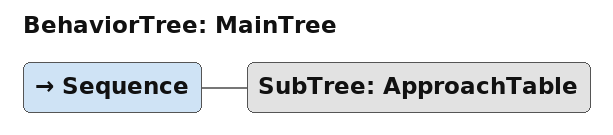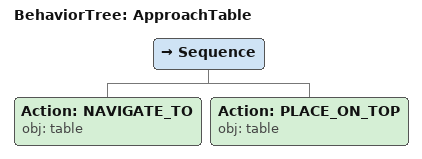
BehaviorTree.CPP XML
<root main_tree_to_execute="MainTree">
  <BehaviorTree ID="MainTree">
    <Sequence>
      <!-- Execute subtree ApproachTable -->
      <SubTree ID="ApproachTable" />
    </Sequence>
  </BehaviorTree>
  <!-- Subtree definition ApproachTable -->
  <BehaviorTree ID="ApproachTable">
    <Sequence>
      <!-- Navigate to table -->
      <Action ID="NAVIGATE_TO" obj="table" />
      <!-- Place on table -->
      <Action ID="PLACE_ON_TOP" obj="table" />
    </Sequence>
  </BehaviorTree>
</root>
